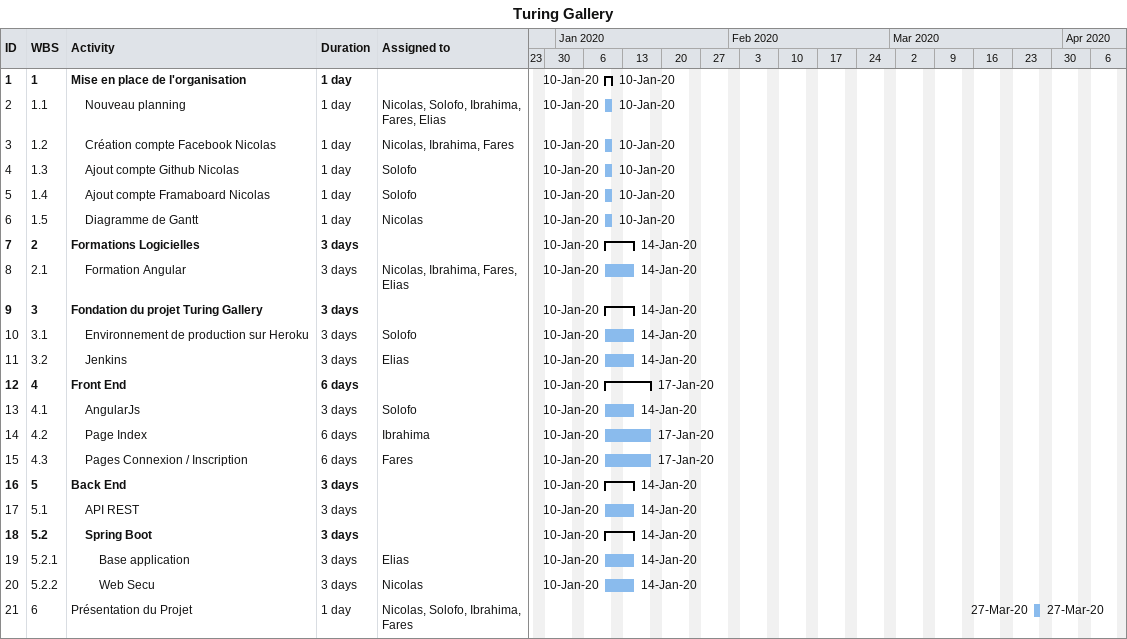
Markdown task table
Turing Gallery

| ID | WBS | Task | Duration | Start | Finish | Resources |
|---|---|---|---|---|---|---|
| 1 | 1 | **Mise en place de l'organisation** | 1d | 2020-01-10 | 2020-01-10 |  |
| 2 | 1.1 | Nouveau planning | 1d | 2020-01-10 | 2020-01-10 | Nicolas, Solofo, Ibrahima, Fares, Elias |
| 3 | 1.2 | Création compte Facebook Nicolas | 1d | 2020-01-10 | 2020-01-10 | Nicolas, Ibrahima, Fares |
| 4 | 1.3 | Ajout compte Github Nicolas | 1d | 2020-01-10 | 2020-01-10 | Solofo |
| 5 | 1.4 | Ajout compte Framaboard Nicolas | 1d | 2020-01-10 | 2020-01-10 | Solofo |
| 6 | 1.5 | Diagramme de Gantt | 1d | 2020-01-10 | 2020-01-10 | Nicolas |
| 7 | 2 | **Formations Logicielles** | 3d | 2020-01-10 | 2020-01-14 |  |
| 8 | 2.1 | Formation Angular | 3d | 2020-01-10 | 2020-01-14 | Nicolas, Ibrahima, Fares, Elias |
| 9 | 3 | **Fondation du projet Turing Gallery** | 3d | 2020-01-10 | 2020-01-14 |  |
| 10 | 3.1 | Environnement de production sur Heroku | 3d | 2020-01-10 | 2020-01-14 | Solofo |
| 11 | 3.2 | Jenkins | 3d | 2020-01-10 | 2020-01-14 | Elias |
| 12 | 4 | **Front End** | 6d | 2020-01-10 | 2020-01-17 |  |
| 13 | 4.1 | AngularJs | 3d | 2020-01-10 | 2020-01-14 | Solofo |
| 14 | 4.2 | Page Index | 6d | 2020-01-10 | 2020-01-17 | Ibrahima |
| 15 | 4.3 | Pages Connexion / Inscription | 6d | 2020-01-10 | 2020-01-17 | Fares |
| 16 | 5 | **Back End** | 3d | 2020-01-10 | 2020-01-14 |  |
| 17 | 5.1 | API REST | 3d | 2020-01-10 | 2020-01-14 |  |
| 18 | 5.2 | **Spring Boot** | 3d | 2020-01-10 | 2020-01-14 |  |
| 19 | 5.2.1 | Base application | 3d | 2020-01-10 | 2020-01-14 | Elias |
| 20 | 5.2.2 | Web Secu | 3d | 2020-01-10 | 2020-01-14 | Nicolas |
| 21 | 6 | Présentation du Projet | 1d | 2020-03-27 | 2020-03-27 | Nicolas, Solofo, Ibrahima, Fares |
